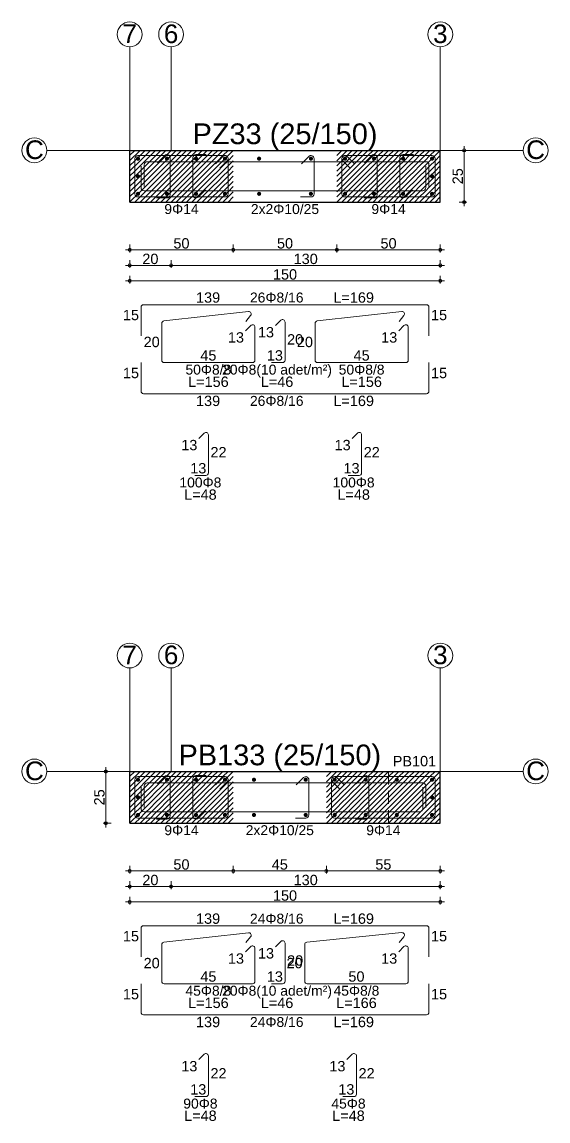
# Model space of a CAD drawing. Header units: millimetres. Extents: x 2232 to 85269, y -3593 to 5869.
# Drawn here: x 82538 to 82919, y -1149 to -353 of the extents above; entities that cross this region are included whole.
import ezdxf

# ---------------------------------------------------------------- set-up
doc = ezdxf.new("R2010")
doc.units = ezdxf.units.MM
doc.linetypes.add('CENTER2', pattern=[112.5, 75, -12.5, 12.5, -12.5])
doc.linetypes.add('HIDDEN4', pattern=[9.375, 6.25, -3.125])
for name, color, linetype in [('Donatı Topl. Uzun. Yazısı', 7, 'Continuous'), ('Donatı Uz. Yazısı', 7, 'Continuous'), ('Donatı Yazısı', 7, 'Continuous'), ('Donatı Çizgisi', 7, 'Continuous'), ('Panel', 7, 'Continuous'), ('Standart', 7, 'Continuous'), ('Ölçülendirme', 7, 'Continuous')]:
    doc.layers.add(name, color=color, linetype=linetype)
doc.styles.add('arial_1_18', font='arial.ttf', dxfattribs={"height": 0.2})

# ---------------------------------------------------------------- blocks, each defined once
blk = doc.blocks.new('IDE824Entity7264')
at = {"layer": 'Donatı Çizgisi', "linetype": 'Continuous', "lineweight": 5}
h = blk.add_hatch(color=5, dxfattribs=at)
edge = h.paths.add_edge_path(flags=0)
edge.add_arc((24724.98, 724), 1, 0, 360)
h = blk.add_hatch(color=5, dxfattribs=at)
edge = h.paths.add_edge_path(flags=0)
edge.add_arc((24738.98, 724), 1, 0, 360)
h = blk.add_hatch(color=5, dxfattribs=at)
edge = h.paths.add_edge_path(flags=0)
edge.add_arc((24752.98, 724), 1, 0, 360)
h = blk.add_hatch(color=5, dxfattribs=at)
edge = h.paths.add_edge_path(flags=0)
edge.add_arc((24766.98, 724), 1, 0, 360)
h = blk.add_hatch(color=5, dxfattribs=at)
edge = h.paths.add_edge_path(flags=0)
edge.add_arc((24783.48, 724), 1, 0, 360)
h = blk.add_hatch(color=5, dxfattribs=at)
edge = h.paths.add_edge_path(flags=0)
edge.add_arc((24808.48, 724), 1, 0, 360)
h = blk.add_hatch(color=5, dxfattribs=at)
edge = h.paths.add_edge_path(flags=0)
edge.add_arc((24824.98, 724), 1, 0, 360)
h = blk.add_hatch(color=5, dxfattribs=at)
edge = h.paths.add_edge_path(flags=0)
edge.add_arc((24838.98, 724), 1, 0, 360)
h = blk.add_hatch(color=5, dxfattribs=at)
edge = h.paths.add_edge_path(flags=0)
edge.add_arc((24852.98, 724), 1, 0, 360)
h = blk.add_hatch(color=5, dxfattribs=at)
edge = h.paths.add_edge_path(flags=0)
edge.add_arc((24866.98, 724), 1, 0, 360)
h = blk.add_hatch(color=5, dxfattribs=at)
edge = h.paths.add_edge_path(flags=0)
edge.add_arc((24724.98, 715.5), 1, 0, 360)
h = blk.add_hatch(color=5, dxfattribs=at)
edge = h.paths.add_edge_path(flags=0)
edge.add_arc((24866.98, 715.5), 1, 0, 360)
h = blk.add_hatch(color=5, dxfattribs=at)
edge = h.paths.add_edge_path(flags=0)
edge.add_arc((24724.98, 707), 1, 0, 360)
h = blk.add_hatch(color=5, dxfattribs=at)
edge = h.paths.add_edge_path(flags=0)
edge.add_arc((24738.98, 707), 1, 0, 360)
h = blk.add_hatch(color=5, dxfattribs=at)
edge = h.paths.add_edge_path(flags=0)
edge.add_arc((24752.98, 707), 1, 0, 360)
h = blk.add_hatch(color=5, dxfattribs=at)
edge = h.paths.add_edge_path(flags=0)
edge.add_arc((24766.98, 707), 1, 0, 360)
h = blk.add_hatch(color=5, dxfattribs=at)
edge = h.paths.add_edge_path(flags=0)
edge.add_arc((24783.48, 707), 1, 0, 360)
h = blk.add_hatch(color=5, dxfattribs=at)
edge = h.paths.add_edge_path(flags=0)
edge.add_arc((24808.48, 707), 1, 0, 360)
h = blk.add_hatch(color=5, dxfattribs=at)
edge = h.paths.add_edge_path(flags=0)
edge.add_arc((24824.98, 707), 1, 0, 360)
h = blk.add_hatch(color=5, dxfattribs=at)
edge = h.paths.add_edge_path(flags=0)
edge.add_arc((24838.98, 707), 1, 0, 360)
h = blk.add_hatch(color=5, dxfattribs=at)
edge = h.paths.add_edge_path(flags=0)
edge.add_arc((24852.98, 707), 1, 0, 360)
h = blk.add_hatch(color=5, dxfattribs=at)
edge = h.paths.add_edge_path(flags=0)
edge.add_arc((24866.98, 707), 1, 0, 360)
h = blk.add_hatch(color=5, dxfattribs=at)
edge = h.paths.add_edge_path(flags=0)
edge.add_arc((24724.98, 424), 1, 0, 360)
h = blk.add_hatch(color=5, dxfattribs=at)
edge = h.paths.add_edge_path(flags=0)
edge.add_arc((24738.98, 424), 1, 0, 360)
h = blk.add_hatch(color=5, dxfattribs=at)
edge = h.paths.add_edge_path(flags=0)
edge.add_arc((24752.98, 424), 1, 0, 360)
h = blk.add_hatch(color=5, dxfattribs=at)
edge = h.paths.add_edge_path(flags=0)
edge.add_arc((24766.98, 424), 1, 0, 360)
h = blk.add_hatch(color=5, dxfattribs=at)
edge = h.paths.add_edge_path(flags=0)
edge.add_arc((24780.98, 424), 1, 0, 360)
h = blk.add_hatch(color=5, dxfattribs=at)
edge = h.paths.add_edge_path(flags=0)
edge.add_arc((24805.98, 424), 1, 0, 360)
h = blk.add_hatch(color=5, dxfattribs=at)
edge = h.paths.add_edge_path(flags=0)
edge.add_arc((24819.98, 424), 1, 0, 360)
h = blk.add_hatch(color=5, dxfattribs=at)
edge = h.paths.add_edge_path(flags=0)
edge.add_arc((24834.98, 424), 1, 0, 360)
h = blk.add_hatch(color=5, dxfattribs=at)
edge = h.paths.add_edge_path(flags=0)
edge.add_arc((24849.98, 424), 1, 0, 360)
h = blk.add_hatch(color=5, dxfattribs=at)
edge = h.paths.add_edge_path(flags=0)
edge.add_arc((24866.98, 424), 1, 0, 360)
h = blk.add_hatch(color=5, dxfattribs=at)
edge = h.paths.add_edge_path(flags=0)
edge.add_arc((24724.98, 415.5), 1, 0, 360)
h = blk.add_hatch(color=5, dxfattribs=at)
edge = h.paths.add_edge_path(flags=0)
edge.add_arc((24866.98, 415.5), 1, 0, 360)
h = blk.add_hatch(color=5, dxfattribs=at)
edge = h.paths.add_edge_path(flags=0)
edge.add_arc((24724.98, 407), 1, 0, 360)
h = blk.add_hatch(color=5, dxfattribs=at)
edge = h.paths.add_edge_path(flags=0)
edge.add_arc((24738.98, 407), 1, 0, 360)
h = blk.add_hatch(color=5, dxfattribs=at)
edge = h.paths.add_edge_path(flags=0)
edge.add_arc((24752.98, 407), 1, 0, 360)
h = blk.add_hatch(color=5, dxfattribs=at)
edge = h.paths.add_edge_path(flags=0)
edge.add_arc((24766.98, 407), 1, 0, 360)
h = blk.add_hatch(color=5, dxfattribs=at)
edge = h.paths.add_edge_path(flags=0)
edge.add_arc((24780.98, 407), 1, 0, 360)
h = blk.add_hatch(color=5, dxfattribs=at)
edge = h.paths.add_edge_path(flags=0)
edge.add_arc((24805.98, 407), 1, 0, 360)
h = blk.add_hatch(color=5, dxfattribs=at)
edge = h.paths.add_edge_path(flags=0)
edge.add_arc((24819.98, 407), 1, 0, 360)
h = blk.add_hatch(color=5, dxfattribs=at)
edge = h.paths.add_edge_path(flags=0)
edge.add_arc((24834.98, 407), 1, 0, 360)
h = blk.add_hatch(color=5, dxfattribs=at)
edge = h.paths.add_edge_path(flags=0)
edge.add_arc((24849.98, 407), 1, 0, 360)
h = blk.add_hatch(color=5, dxfattribs=at)
edge = h.paths.add_edge_path(flags=0)
edge.add_arc((24866.98, 407), 1, 0, 360)
at = {"layer": 'Donatı Çizgisi', "color": 1, "linetype": 'Continuous', "lineweight": 5}
for points in [[(24723.48, 707), (24723.48, 724)], [(24724.98, 725.5), (24766.98, 725.5)], [(24729.48, 722.5), (24863.98, 722.5)], [(24734.38, 722.03), (24737.91, 725.56)], [(24740.48, 706.5), (24740.48, 724.5)], [(24751.48, 706.5), (24751.48, 724.5)], [(24752.98, 726), (24757.98, 726)], [(24762.38, 721.53), (24765.91, 725.06)], [(24764.5, 719.4), (24768.04, 722.94)], [(24768.48, 707), (24768.48, 724)], [(24803.88, 721.53), (24807.41, 725.06)], [(24809.98, 707), (24809.98, 724)], [(24823.48, 707), (24823.48, 724)], [(24823.91, 722.94), (24827.45, 719.4)], [(24824.98, 725.5), (24866.98, 725.5)], [(24829.57, 721.53), (24826.04, 725.06)], [(24834.38, 722.03), (24837.91, 725.56)], [(24840.48, 706.5), (24840.48, 724.5)], [(24851.48, 706.5), (24851.48, 724.5)], [(24852.98, 726), (24857.98, 726)], [(24868.48, 707), (24868.48, 724)], [(24726.48, 710), (24726.48, 720.4)], [(24727.98, 710.6), (24727.98, 721)], [(24863.98, 710), (24863.98, 720.4)], [(24865.48, 710.6), (24865.48, 721)], [(24727.98, 708.5), (24862.48, 708.5)], [(24754.04, 705.44), (24757.57, 708.97)], [(24854.04, 705.44), (24857.57, 708.97)], [(24724.98, 705.5), (24766.98, 705.5)], [(24733.98, 705), (24738.98, 705)], [(24803.48, 705.5), (24808.48, 705.5)], [(24824.98, 705.5), (24866.98, 705.5)], [(24833.98, 705), (24838.98, 705)], [(24727.68, 653.46), (24864.28, 653.46)], [(24726.48, 638.46), (24726.48, 652.26)], [(24737.54, 645.58), (24778.32, 650.11)], [(24777.14, 645.35), (24779.39, 648.17)], [(24811.54, 645.58), (24852.32, 650.11)], [(24851.14, 645.35), (24853.39, 648.17)], [(24865.48, 638.46), (24865.48, 652.26)], [(24736.48, 626.66), (24736.48, 644.39)], [(24776.88, 640.86), (24779.43, 643.41)], [(24781.48, 626.66), (24781.48, 642.56)], [(24791.38, 643.36), (24793.93, 645.91)], [(24795.98, 626.66), (24795.98, 645.06)], [(24810.48, 626.66), (24810.48, 644.39)], [(24850.88, 640.86), (24853.43, 643.41)], [(24855.48, 626.66), (24855.48, 642.56)], [(24726.48, 611.66), (24726.48, 625.46)], [(24737.68, 625.46), (24780.28, 625.46)], [(24789.48, 625.46), (24794.78, 625.46)], [(24811.68, 625.46), (24854.28, 625.46)], [(24865.48, 611.66), (24865.48, 625.46)], [(24727.68, 610.46), (24864.28, 610.46)], [(24754.38, 588.86), (24756.93, 591.41)], [(24758.98, 572.16), (24758.98, 590.56)], [(24828.38, 588.86), (24830.93, 591.41)], [(24832.98, 572.16), (24832.98, 590.56)], [(24752.48, 570.96), (24757.78, 570.96)], [(24826.48, 570.96), (24831.78, 570.96)], [(24724.98, 425.5), (24766.98, 425.5)], [(24734.38, 422.03), (24737.91, 425.56)], [(24752.98, 426), (24757.98, 426)], [(24762.38, 421.53), (24765.91, 425.06)], [(24801.38, 421.53), (24804.91, 425.06)], [(24819.98, 425.5), (24866.98, 425.5)], [(24824.57, 421.53), (24821.04, 425.06)], [(24830.38, 422.03), (24833.91, 425.56)], [(24723.48, 407), (24723.48, 424)], [(24726.48, 410), (24726.48, 420.4)], [(24727.98, 410.6), (24727.98, 421)], [(24729.48, 422.5), (24862.48, 422.5)], [(24740.48, 406.5), (24740.48, 424.5)], [(24751.48, 406.5), (24751.48, 424.5)], [(24764.5, 419.4), (24768.04, 422.94)], [(24768.48, 407), (24768.48, 424)], [(24807.48, 407), (24807.48, 424)], [(24818.48, 407), (24818.48, 424)], [(24822.45, 419.4), (24818.91, 422.94)], [(24836.48, 406.5), (24836.48, 424.5)], [(24862.48, 410), (24862.48, 420.4)], [(24863.98, 410.6), (24863.98, 421)], [(24868.48, 407), (24868.48, 424)], [(24754.04, 405.44), (24757.57, 408.97)], [(24724.98, 405.5), (24766.98, 405.5)], [(24727.98, 408.5), (24860.98, 408.5)], [(24733.98, 405), (24738.98, 405)], [(24800.98, 405.5), (24805.98, 405.5)], [(24819.98, 405.5), (24866.98, 405.5)], [(24829.98, 405), (24834.98, 405)], [(24726.48, 338.46), (24726.48, 352.26)], [(24727.68, 353.46), (24864.28, 353.46)], [(24865.48, 338.46), (24865.48, 352.26)], [(24737.54, 345.58), (24778.32, 350.11)], [(24777.14, 345.35), (24779.39, 348.17)], [(24791.38, 343.36), (24793.93, 345.91)], [(24795.98, 326.66), (24795.98, 345.06)], [(24806.56, 345.57), (24852.34, 350.15)], [(24851.11, 345.4), (24853.39, 348.19)], [(24736.48, 326.66), (24736.48, 344.39)], [(24776.88, 340.86), (24779.43, 343.41)], [(24781.48, 326.66), (24781.48, 342.56)], [(24805.48, 326.66), (24805.48, 344.37)], [(24850.88, 340.86), (24853.43, 343.41)], [(24855.48, 326.66), (24855.48, 342.56)], [(24726.48, 311.66), (24726.48, 325.46)], [(24737.68, 325.46), (24780.28, 325.46)], [(24789.48, 325.46), (24794.78, 325.46)], [(24806.68, 325.46), (24854.28, 325.46)], [(24865.48, 311.66), (24865.48, 325.46)], [(24727.68, 310.46), (24864.28, 310.46)], [(24754.38, 288.86), (24756.93, 291.41)], [(24758.98, 272.16), (24758.98, 290.56)], [(24825.88, 288.86), (24828.43, 291.41)], [(24830.48, 272.16), (24830.48, 290.56)], [(24752.48, 270.96), (24757.78, 270.96)], [(24823.98, 270.96), (24829.28, 270.96)]]:
    blk.add_lwpolyline(points, dxfattribs=at)
for centre, radius, start, end in [((24724.98, 724), 1.5, 90, 180), ((24729.48, 721), 1.5, 90, 180), ((24738.98, 724.5), 1.5, 0, 135), ((24752.98, 724.5), 1.5, 90, 180), ((24766.98, 724), 1.5, 0, 135), ((24766.98, 724), 1.5, 315, 90), ((24808.48, 724), 1.5, 0, 135), ((24824.98, 724), 1.5, 90, 225), ((24824.98, 724), 1.5, 45, 180), ((24838.98, 724.5), 1.5, 0, 135), ((24852.98, 724.5), 1.5, 90, 180), ((24863.98, 721), 1.5, 0, 90), ((24866.98, 724), 1.5, 0, 90), ((24724.98, 707), 1.5, 180, 270), ((24727.98, 710), 1.5, 180, 270), ((24738.98, 706.5), 1.5, 270, 0), ((24752.98, 706.5), 1.5, 180, 315), ((24766.98, 707), 1.5, 270, 0), ((24808.48, 707), 1.5, 270, 0), ((24824.98, 707), 1.5, 180, 270), ((24838.98, 706.5), 1.5, 270, 0), ((24852.98, 706.5), 1.5, 180, 315), ((24862.48, 710), 1.5, 270, 0), ((24866.98, 707), 1.5, 270, 0), ((24727.68, 652.26), 1.2, 90, 180), ((24864.28, 652.26), 1.2, 0, 90), ((24778.45, 648.92), 1.2, 321.3402, 96.3402), ((24852.45, 648.92), 1.2, 321.3402, 96.3402), ((24737.68, 644.39), 1.2, 96.3402, 180), ((24780.28, 642.56), 1.2, 0, 135), ((24794.78, 645.06), 1.2, 0, 135), ((24811.68, 644.39), 1.2, 96.3402, 180), ((24854.28, 642.56), 1.2, 0, 135), ((24737.68, 626.66), 1.2, 180, 270), ((24780.28, 626.66), 1.2, 270, 0), ((24794.78, 626.66), 1.2, 270, 0), ((24811.68, 626.66), 1.2, 180, 270), ((24854.28, 626.66), 1.2, 270, 0), ((24727.68, 611.66), 1.2, 180, 270), ((24864.28, 611.66), 1.2, 270, 0), ((24757.78, 590.56), 1.2, 0, 135), ((24831.78, 590.56), 1.2, 0, 135), ((24757.78, 572.16), 1.2, 270, 0), ((24831.78, 572.16), 1.2, 270, 0), ((24724.98, 424), 1.5, 90, 180), ((24738.98, 424.5), 1.5, 0, 135), ((24752.98, 424.5), 1.5, 90, 180), ((24766.98, 424), 1.5, 0, 135), ((24766.98, 424), 1.5, 315, 90), ((24805.98, 424), 1.5, 0, 135), ((24819.98, 424), 1.5, 90, 225), ((24819.98, 424), 1.5, 45, 180), ((24834.98, 424.5), 1.5, 0, 135), ((24866.98, 424), 1.5, 0, 90), ((24729.48, 421), 1.5, 90, 180), ((24862.48, 421), 1.5, 0, 90), ((24727.98, 410), 1.5, 180, 270), ((24860.98, 410), 1.5, 270, 0), ((24724.98, 407), 1.5, 180, 270), ((24738.98, 406.5), 1.5, 270, 0), ((24752.98, 406.5), 1.5, 180, 315), ((24766.98, 407), 1.5, 270, 0), ((24805.98, 407), 1.5, 270, 0), ((24819.98, 407), 1.5, 180, 270), ((24834.98, 406.5), 1.5, 270, 0), ((24866.98, 407), 1.5, 270, 0), ((24727.68, 352.26), 1.2, 90, 180), ((24864.28, 352.26), 1.2, 0, 90), ((24737.68, 344.39), 1.2, 96.3402, 180), ((24778.45, 348.92), 1.2, 321.3402, 96.3402), ((24794.78, 345.06), 1.2, 0, 135), ((24806.68, 344.37), 1.2, 95.7106, 180), ((24852.46, 348.95), 1.2, 320.7106, 95.7106), ((24780.28, 342.56), 1.2, 0, 135), ((24854.28, 342.56), 1.2, 0, 135), ((24737.68, 326.66), 1.2, 180, 270), ((24780.28, 326.66), 1.2, 270, 0), ((24794.78, 326.66), 1.2, 270, 0), ((24806.68, 326.66), 1.2, 180, 270), ((24854.28, 326.66), 1.2, 270, 0), ((24727.68, 311.66), 1.2, 180, 270), ((24864.28, 311.66), 1.2, 270, 0), ((24757.78, 290.56), 1.2, 0, 135), ((24829.28, 290.56), 1.2, 0, 135), ((24757.78, 272.16), 1.2, 270, 0), ((24829.28, 272.16), 1.2, 270, 0)]:
    blk.add_arc(centre, radius, start, end, dxfattribs=at)
at = {"layer": 'Panel', "color": 250, "linetype": 'CENTER2', "lineweight": 5}
for points in [[(24720.98, 728), (24720.98, 778)], [(24740.98, 728), (24740.98, 778)], [(24870.98, 728), (24870.98, 778)], [(24680.98, 728), (24720.98, 728)], [(24870.98, 728), (24910.98, 728)], [(24720.98, 428), (24720.98, 478)], [(24740.98, 428), (24740.98, 478)], [(24870.98, 428), (24870.98, 478)], [(24680.98, 428), (24720.98, 428)], [(24870.98, 428), (24910.98, 428)]]:
    blk.add_lwpolyline(points, dxfattribs=at)
at = {"layer": 'Panel', "color": 251, "linetype": 'Continuous', "lineweight": -3}
for points in [[(24720.97, 723), (24725.98, 728)], [(24720.97, 725.5), (24723.48, 728)], [(24725.98, 723), (24730.98, 728)], [(24725.98, 725.5), (24728.48, 728)], [(24730.98, 723), (24735.98, 728)], [(24730.98, 725.5), (24733.47, 728)], [(24735.98, 723), (24740.98, 728)], [(24735.98, 725.5), (24738.48, 728)], [(24740.98, 723), (24745.97, 728)], [(24740.98, 725.5), (24743.48, 728)], [(24745.97, 723), (24750.98, 728)], [(24745.97, 725.5), (24748.48, 728)], [(24750.98, 723), (24755.98, 728)], [(24750.98, 725.5), (24753.48, 728)], [(24755.98, 723), (24760.98, 728)], [(24755.98, 725.5), (24758.47, 728)], [(24760.98, 723), (24765.98, 728)], [(24760.98, 725.5), (24763.48, 728)], [(24765.98, 723), (24770.97, 728)], [(24765.98, 725.5), (24768.48, 728)], [(24820.97, 723), (24825.98, 728)], [(24820.97, 725.5), (24823.48, 728)], [(24825.98, 723), (24830.98, 728)], [(24825.98, 725.5), (24828.48, 728)], [(24830.98, 723), (24835.98, 728)], [(24830.98, 725.5), (24833.47, 728)], [(24835.98, 723), (24840.98, 728)], [(24835.98, 725.5), (24838.48, 728)], [(24840.98, 723), (24845.97, 728)], [(24840.98, 725.5), (24843.48, 728)], [(24845.97, 723), (24850.98, 728)], [(24845.97, 725.5), (24848.48, 728)], [(24850.98, 723), (24855.98, 728)], [(24850.98, 725.5), (24853.48, 728)], [(24855.98, 723), (24860.98, 728)], [(24855.98, 725.5), (24858.47, 728)], [(24860.98, 723), (24865.98, 728)], [(24860.98, 725.5), (24863.48, 728)], [(24865.98, 723), (24870.97, 728)], [(24865.98, 725.5), (24868.48, 728)], [(24720.97, 718), (24725.98, 723)], [(24720.97, 720.5), (24723.48, 723)], [(24723.48, 723), (24725.98, 725.5)], [(24725.98, 718), (24730.98, 723)], [(24725.98, 720.5), (24728.48, 723)], [(24728.48, 723), (24730.98, 725.5)], [(24730.98, 718), (24735.98, 723)], [(24730.98, 720.5), (24733.47, 723)], [(24733.47, 723), (24735.98, 725.5)], [(24735.98, 718), (24740.98, 723)], [(24735.98, 720.5), (24738.48, 723)], [(24738.48, 723), (24740.98, 725.5)], [(24740.98, 718), (24745.97, 723)], [(24740.98, 720.5), (24743.48, 723)], [(24743.48, 723), (24745.97, 725.5)], [(24745.97, 718), (24750.98, 723)], [(24745.97, 720.5), (24748.48, 723)], [(24748.48, 723), (24750.98, 725.5)], [(24750.98, 718), (24755.98, 723)], [(24750.98, 720.5), (24753.48, 723)], [(24753.48, 723), (24755.98, 725.5)], [(24755.98, 718), (24760.98, 723)], [(24755.98, 720.5), (24758.47, 723)], [(24758.47, 723), (24760.98, 725.5)], [(24760.98, 718), (24765.98, 723)], [(24760.98, 720.5), (24763.48, 723)], [(24763.48, 723), (24765.98, 725.5)], [(24765.98, 718), (24770.97, 723)], [(24765.98, 720.5), (24768.48, 723)], [(24768.48, 723), (24770.97, 725.5)], [(24820.97, 718), (24825.98, 723)], [(24820.97, 720.5), (24823.48, 723)], [(24823.48, 723), (24825.98, 725.5)], [(24825.98, 718), (24830.98, 723)], [(24825.98, 720.5), (24828.48, 723)], [(24828.48, 723), (24830.98, 725.5)], [(24830.98, 718), (24835.98, 723)], [(24830.98, 720.5), (24833.47, 723)], [(24833.47, 723), (24835.98, 725.5)], [(24835.98, 718), (24840.98, 723)], [(24835.98, 720.5), (24838.48, 723)], [(24838.48, 723), (24840.98, 725.5)], [(24840.98, 718), (24845.97, 723)], [(24840.98, 720.5), (24843.48, 723)], [(24843.48, 723), (24845.97, 725.5)], [(24845.97, 718), (24850.98, 723)], [(24845.97, 720.5), (24848.48, 723)], [(24848.48, 723), (24850.98, 725.5)], [(24850.98, 718), (24855.98, 723)], [(24850.98, 720.5), (24853.48, 723)], [(24853.48, 723), (24855.98, 725.5)], [(24855.98, 718), (24860.98, 723)], [(24855.98, 720.5), (24858.47, 723)], [(24858.47, 723), (24860.98, 725.5)], [(24860.98, 718), (24865.98, 723)], [(24860.98, 720.5), (24863.48, 723)], [(24863.48, 723), (24865.98, 725.5)], [(24865.98, 718), (24870.97, 723)], [(24865.98, 720.5), (24868.48, 723)], [(24868.48, 723), (24870.97, 725.5)], [(24720.97, 713), (24725.98, 718)], [(24720.97, 715.5), (24723.48, 718)], [(24723.48, 718), (24725.98, 720.5)], [(24725.98, 713), (24730.98, 718)], [(24725.98, 715.5), (24728.48, 718)], [(24728.48, 718), (24730.98, 720.5)], [(24730.98, 713), (24735.98, 718)], [(24730.98, 715.5), (24733.47, 718)], [(24733.47, 718), (24735.98, 720.5)], [(24735.98, 713), (24740.98, 718)], [(24735.98, 715.5), (24738.48, 718)], [(24738.48, 718), (24740.98, 720.5)], [(24740.98, 713), (24745.97, 718)], [(24740.98, 715.5), (24743.48, 718)], [(24743.48, 718), (24745.97, 720.5)], [(24745.97, 713), (24750.98, 718)], [(24745.97, 715.5), (24748.48, 718)], [(24748.48, 718), (24750.98, 720.5)], [(24750.98, 713), (24755.98, 718)], [(24750.98, 715.5), (24753.48, 718)], [(24753.48, 718), (24755.98, 720.5)], [(24755.98, 713), (24760.98, 718)], [(24755.98, 715.5), (24758.47, 718)], [(24758.47, 718), (24760.98, 720.5)], [(24760.98, 713), (24765.98, 718)], [(24760.98, 715.5), (24763.48, 718)], [(24763.48, 718), (24765.98, 720.5)], [(24765.98, 713), (24770.97, 718)], [(24765.98, 715.5), (24768.48, 718)], [(24768.48, 718), (24770.97, 720.5)], [(24820.97, 713), (24825.98, 718)], [(24820.97, 715.5), (24823.48, 718)], [(24823.48, 718), (24825.98, 720.5)], [(24825.98, 713), (24830.98, 718)], [(24825.98, 715.5), (24828.48, 718)], [(24828.48, 718), (24830.98, 720.5)], [(24830.98, 713), (24835.98, 718)], [(24830.98, 715.5), (24833.47, 718)], [(24833.47, 718), (24835.98, 720.5)], [(24835.98, 713), (24840.98, 718)], [(24835.98, 715.5), (24838.48, 718)], [(24838.48, 718), (24840.98, 720.5)], [(24840.98, 713), (24845.97, 718)], [(24840.98, 715.5), (24843.48, 718)], [(24843.48, 718), (24845.97, 720.5)], [(24845.97, 713), (24850.98, 718)], [(24845.97, 715.5), (24848.48, 718)], [(24848.48, 718), (24850.98, 720.5)], [(24850.98, 713), (24855.98, 718)], [(24850.98, 715.5), (24853.48, 718)], [(24853.48, 718), (24855.98, 720.5)], [(24855.98, 713), (24860.98, 718)], [(24855.98, 715.5), (24858.47, 718)], [(24858.47, 718), (24860.98, 720.5)], [(24860.98, 713), (24865.98, 718)], [(24860.98, 715.5), (24863.48, 718)], [(24863.48, 718), (24865.98, 720.5)], [(24865.98, 713), (24870.97, 718)], [(24865.98, 715.5), (24868.48, 718)], [(24868.48, 718), (24870.97, 720.5)], [(24720.97, 708), (24725.98, 713)], [(24720.97, 710.5), (24723.48, 713)], [(24723.48, 713), (24725.98, 715.5)], [(24725.98, 708), (24730.98, 713)], [(24725.98, 710.5), (24728.48, 713)], [(24728.48, 713), (24730.98, 715.5)], [(24730.98, 708), (24735.98, 713)], [(24730.98, 710.5), (24733.47, 713)], [(24733.47, 713), (24735.98, 715.5)], [(24735.98, 708), (24740.98, 713)], [(24735.98, 710.5), (24738.48, 713)], [(24738.48, 713), (24740.98, 715.5)], [(24740.98, 708), (24745.97, 713)], [(24740.98, 710.5), (24743.48, 713)], [(24743.48, 713), (24745.97, 715.5)], [(24745.97, 708), (24750.98, 713)], [(24745.97, 710.5), (24748.48, 713)], [(24748.48, 713), (24750.98, 715.5)], [(24750.98, 708), (24755.98, 713)], [(24750.98, 710.5), (24753.48, 713)], [(24753.48, 713), (24755.98, 715.5)], [(24755.98, 708), (24760.98, 713)], [(24755.98, 710.5), (24758.47, 713)], [(24758.47, 713), (24760.98, 715.5)], [(24760.98, 708), (24765.98, 713)], [(24760.98, 710.5), (24763.48, 713)], [(24763.48, 713), (24765.98, 715.5)], [(24765.98, 708), (24770.97, 713)], [(24765.98, 710.5), (24768.48, 713)], [(24768.48, 713), (24770.97, 715.5)], [(24820.97, 708), (24825.98, 713)], [(24820.97, 710.5), (24823.48, 713)], [(24823.48, 713), (24825.98, 715.5)], [(24825.98, 708), (24830.98, 713)], [(24825.98, 710.5), (24828.48, 713)], [(24828.48, 713), (24830.98, 715.5)], [(24830.98, 708), (24835.98, 713)], [(24830.98, 710.5), (24833.47, 713)], [(24833.47, 713), (24835.98, 715.5)], [(24835.98, 708), (24840.98, 713)], [(24835.98, 710.5), (24838.48, 713)], [(24838.48, 713), (24840.98, 715.5)], [(24840.98, 708), (24845.97, 713)], [(24840.98, 710.5), (24843.48, 713)], [(24843.48, 713), (24845.97, 715.5)], [(24845.97, 708), (24850.98, 713)], [(24845.97, 710.5), (24848.48, 713)], [(24848.48, 713), (24850.98, 715.5)], [(24850.98, 708), (24855.98, 713)], [(24850.98, 710.5), (24853.48, 713)], [(24853.48, 713), (24855.98, 715.5)], [(24855.98, 708), (24860.98, 713)], [(24855.98, 710.5), (24858.47, 713)], [(24858.47, 713), (24860.98, 715.5)], [(24860.98, 708), (24865.98, 713)], [(24860.98, 710.5), (24863.48, 713)], [(24863.48, 713), (24865.98, 715.5)], [(24865.98, 708), (24870.97, 713)], [(24865.98, 710.5), (24868.48, 713)], [(24868.48, 713), (24870.97, 715.5)], [(24720.97, 703), (24725.98, 708)], [(24720.97, 705.5), (24723.48, 708)], [(24723.48, 708), (24725.98, 710.5)], [(24725.98, 703), (24730.98, 708)], [(24725.98, 705.5), (24728.48, 708)], [(24728.48, 708), (24730.98, 710.5)], [(24730.98, 703), (24735.98, 708)], [(24730.98, 705.5), (24733.47, 708)], [(24733.47, 708), (24735.98, 710.5)], [(24735.98, 703), (24740.98, 708)], [(24735.98, 705.5), (24738.48, 708)], [(24738.48, 708), (24740.98, 710.5)], [(24740.98, 703), (24745.97, 708)], [(24740.98, 705.5), (24743.48, 708)], [(24743.48, 708), (24745.97, 710.5)], [(24745.97, 703), (24750.98, 708)], [(24745.97, 705.5), (24748.48, 708)], [(24748.48, 708), (24750.98, 710.5)], [(24750.98, 703), (24755.98, 708)], [(24750.98, 705.5), (24753.48, 708)], [(24753.48, 708), (24755.98, 710.5)], [(24755.98, 703), (24760.98, 708)], [(24755.98, 705.5), (24758.47, 708)], [(24758.47, 708), (24760.98, 710.5)], [(24760.98, 703), (24765.98, 708)], [(24760.98, 705.5), (24763.48, 708)], [(24763.48, 708), (24765.98, 710.5)], [(24765.98, 703), (24770.97, 708)], [(24765.98, 705.5), (24768.48, 708)], [(24768.48, 708), (24770.97, 710.5)], [(24820.97, 703), (24825.98, 708)], [(24820.97, 705.5), (24823.48, 708)], [(24823.48, 708), (24825.98, 710.5)], [(24825.98, 703), (24830.98, 708)], [(24825.98, 705.5), (24828.48, 708)], [(24828.48, 708), (24830.98, 710.5)], [(24830.98, 703), (24835.98, 708)], [(24830.98, 705.5), (24833.47, 708)], [(24833.47, 708), (24835.98, 710.5)], [(24835.98, 703), (24840.98, 708)], [(24835.98, 705.5), (24838.48, 708)], [(24838.48, 708), (24840.98, 710.5)], [(24840.98, 703), (24845.97, 708)], [(24840.98, 705.5), (24843.48, 708)], [(24843.48, 708), (24845.97, 710.5)], [(24845.97, 703), (24850.98, 708)], [(24845.97, 705.5), (24848.48, 708)], [(24848.48, 708), (24850.98, 710.5)], [(24850.98, 703), (24855.98, 708)], [(24850.98, 705.5), (24853.48, 708)], [(24853.48, 708), (24855.98, 710.5)], [(24855.98, 703), (24860.98, 708)], [(24855.98, 705.5), (24858.47, 708)], [(24858.47, 708), (24860.98, 710.5)], [(24860.98, 703), (24865.98, 708)], [(24860.98, 705.5), (24863.48, 708)], [(24863.48, 708), (24865.98, 710.5)], [(24865.98, 703), (24870.97, 708)], [(24865.98, 705.5), (24868.48, 708)], [(24868.48, 708), (24870.97, 710.5)], [(24723.48, 703), (24725.98, 705.5)], [(24728.48, 703), (24730.98, 705.5)], [(24733.47, 703), (24735.98, 705.5)], [(24738.48, 703), (24740.98, 705.5)], [(24743.48, 703), (24745.97, 705.5)], [(24748.48, 703), (24750.98, 705.5)], [(24753.48, 703), (24755.98, 705.5)], [(24758.47, 703), (24760.98, 705.5)], [(24763.48, 703), (24765.98, 705.5)], [(24768.48, 703), (24770.97, 705.5)], [(24823.48, 703), (24825.98, 705.5)], [(24828.48, 703), (24830.98, 705.5)], [(24833.47, 703), (24835.98, 705.5)], [(24838.48, 703), (24840.98, 705.5)], [(24843.48, 703), (24845.97, 705.5)], [(24848.48, 703), (24850.98, 705.5)], [(24853.48, 703), (24855.98, 705.5)], [(24858.47, 703), (24860.98, 705.5)], [(24863.48, 703), (24865.98, 705.5)], [(24868.48, 703), (24870.97, 705.5)], [(24720.97, 423), (24725.98, 428)], [(24720.97, 425.5), (24723.48, 428)], [(24723.48, 423), (24725.98, 425.5)], [(24725.98, 423), (24730.98, 428)], [(24725.98, 425.5), (24728.48, 428)], [(24728.48, 423), (24730.98, 425.5)], [(24730.98, 423), (24735.98, 428)], [(24730.98, 425.5), (24733.47, 428)], [(24733.47, 423), (24735.98, 425.5)], [(24735.98, 423), (24740.98, 428)], [(24735.98, 425.5), (24738.48, 428)], [(24738.48, 423), (24740.98, 425.5)], [(24740.98, 423), (24745.97, 428)], [(24740.98, 425.5), (24743.48, 428)], [(24743.48, 423), (24745.97, 425.5)], [(24745.97, 423), (24750.98, 428)], [(24745.97, 425.5), (24748.48, 428)], [(24748.48, 423), (24750.98, 425.5)], [(24750.98, 423), (24755.98, 428)], [(24750.98, 425.5), (24753.48, 428)], [(24753.48, 423), (24755.98, 425.5)], [(24755.98, 423), (24760.98, 428)], [(24755.98, 425.5), (24758.47, 428)], [(24758.47, 423), (24760.98, 425.5)], [(24760.98, 423), (24765.98, 428)], [(24760.98, 425.5), (24763.48, 428)], [(24763.48, 423), (24765.98, 425.5)], [(24765.98, 423), (24770.97, 428)], [(24765.98, 425.5), (24768.48, 428)], [(24768.48, 423), (24770.97, 425.5)], [(24815.98, 423), (24820.97, 428)], [(24815.98, 425.5), (24818.48, 428)], [(24818.48, 423), (24820.97, 425.5)], [(24820.97, 423), (24825.98, 428)], [(24820.97, 425.5), (24823.48, 428)], [(24823.48, 423), (24825.98, 425.5)], [(24825.98, 423), (24830.98, 428)], [(24825.98, 425.5), (24828.48, 428)], [(24828.48, 423), (24830.98, 425.5)], [(24830.98, 423), (24835.98, 428)], [(24830.98, 425.5), (24833.47, 428)], [(24833.47, 423), (24835.98, 425.5)], [(24835.98, 423), (24840.98, 428)], [(24835.98, 425.5), (24838.48, 428)], [(24838.48, 423), (24840.98, 425.5)], [(24840.98, 423), (24845.97, 428)], [(24840.98, 425.5), (24843.48, 428)], [(24843.48, 423), (24845.97, 425.5)], [(24845.97, 423), (24850.98, 428)], [(24845.97, 425.5), (24848.48, 428)], [(24848.48, 423), (24850.98, 425.5)], [(24850.98, 423), (24855.98, 428)], [(24850.98, 425.5), (24853.48, 428)], [(24853.48, 423), (24855.98, 425.5)], [(24855.98, 423), (24860.98, 428)], [(24855.98, 425.5), (24858.47, 428)], [(24858.47, 423), (24860.98, 425.5)], [(24860.98, 423), (24865.98, 428)], [(24860.98, 425.5), (24863.48, 428)], [(24863.48, 423), (24865.98, 425.5)], [(24865.98, 423), (24870.97, 428)], [(24865.98, 425.5), (24868.48, 428)], [(24868.48, 423), (24870.97, 425.5)], [(24720.97, 418), (24725.98, 423)], [(24720.97, 420.5), (24723.48, 423)], [(24723.48, 418), (24725.98, 420.5)], [(24725.98, 418), (24730.98, 423)], [(24725.98, 420.5), (24728.48, 423)], [(24728.48, 418), (24730.98, 420.5)], [(24730.98, 418), (24735.98, 423)], [(24730.98, 420.5), (24733.47, 423)], [(24733.47, 418), (24735.98, 420.5)], [(24735.98, 418), (24740.98, 423)], [(24735.98, 420.5), (24738.48, 423)], [(24738.48, 418), (24740.98, 420.5)], [(24740.98, 418), (24745.97, 423)], [(24740.98, 420.5), (24743.48, 423)], [(24743.48, 418), (24745.97, 420.5)], [(24745.97, 418), (24750.98, 423)], [(24745.97, 420.5), (24748.48, 423)], [(24748.48, 418), (24750.98, 420.5)], [(24750.98, 418), (24755.98, 423)], [(24750.98, 420.5), (24753.48, 423)], [(24753.48, 418), (24755.98, 420.5)], [(24755.98, 418), (24760.98, 423)], [(24755.98, 420.5), (24758.47, 423)], [(24758.47, 418), (24760.98, 420.5)], [(24760.98, 418), (24765.98, 423)], [(24760.98, 420.5), (24763.48, 423)], [(24763.48, 418), (24765.98, 420.5)], [(24765.98, 418), (24770.97, 423)], [(24765.98, 420.5), (24768.48, 423)], [(24768.48, 418), (24770.97, 420.5)], [(24815.98, 418), (24820.97, 423)], [(24815.98, 420.5), (24818.48, 423)], [(24818.48, 418), (24820.97, 420.5)], [(24820.97, 418), (24825.98, 423)], [(24820.97, 420.5), (24823.48, 423)], [(24823.48, 418), (24825.98, 420.5)], [(24825.98, 418), (24830.98, 423)], [(24825.98, 420.5), (24828.48, 423)], [(24828.48, 418), (24830.98, 420.5)], [(24830.98, 418), (24835.98, 423)], [(24830.98, 420.5), (24833.47, 423)], [(24833.47, 418), (24835.98, 420.5)], [(24835.98, 418), (24840.98, 423)], [(24835.98, 420.5), (24838.48, 423)], [(24838.48, 418), (24840.98, 420.5)], [(24840.98, 418), (24845.97, 423)], [(24840.98, 420.5), (24843.48, 423)], [(24843.48, 418), (24845.97, 420.5)], [(24845.97, 418), (24850.98, 423)], [(24845.97, 420.5), (24848.48, 423)], [(24848.48, 418), (24850.98, 420.5)], [(24850.98, 418), (24855.98, 423)], [(24850.98, 420.5), (24853.48, 423)], [(24853.48, 418), (24855.98, 420.5)], [(24855.98, 418), (24860.98, 423)], [(24855.98, 420.5), (24858.47, 423)], [(24858.47, 418), (24860.98, 420.5)], [(24860.98, 418), (24865.98, 423)], [(24860.98, 420.5), (24863.48, 423)], [(24863.48, 418), (24865.98, 420.5)], [(24865.98, 418), (24870.97, 423)], [(24865.98, 420.5), (24868.48, 423)], [(24868.48, 418), (24870.97, 420.5)], [(24720.97, 413), (24725.98, 418)], [(24720.97, 415.5), (24723.48, 418)], [(24723.48, 413), (24725.98, 415.5)], [(24725.98, 413), (24730.98, 418)], [(24725.98, 415.5), (24728.48, 418)], [(24728.48, 413), (24730.98, 415.5)], [(24730.98, 413), (24735.98, 418)], [(24730.98, 415.5), (24733.47, 418)], [(24733.47, 413), (24735.98, 415.5)], [(24735.98, 413), (24740.98, 418)], [(24735.98, 415.5), (24738.48, 418)], [(24738.48, 413), (24740.98, 415.5)], [(24740.98, 413), (24745.97, 418)], [(24740.98, 415.5), (24743.48, 418)], [(24743.48, 413), (24745.97, 415.5)], [(24745.97, 413), (24750.98, 418)], [(24745.97, 415.5), (24748.48, 418)], [(24748.48, 413), (24750.98, 415.5)], [(24750.98, 413), (24755.98, 418)], [(24750.98, 415.5), (24753.48, 418)], [(24753.48, 413), (24755.98, 415.5)], [(24755.98, 413), (24760.98, 418)], [(24755.98, 415.5), (24758.47, 418)], [(24758.47, 413), (24760.98, 415.5)], [(24760.98, 413), (24765.98, 418)], [(24760.98, 415.5), (24763.48, 418)], [(24763.48, 413), (24765.98, 415.5)], [(24765.98, 413), (24770.97, 418)], [(24765.98, 415.5), (24768.48, 418)], [(24768.48, 413), (24770.97, 415.5)], [(24815.98, 413), (24820.97, 418)], [(24815.98, 415.5), (24818.48, 418)], [(24818.48, 413), (24820.97, 415.5)], [(24820.97, 413), (24825.98, 418)], [(24820.97, 415.5), (24823.48, 418)], [(24823.48, 413), (24825.98, 415.5)], [(24825.98, 413), (24830.98, 418)], [(24825.98, 415.5), (24828.48, 418)], [(24828.48, 413), (24830.98, 415.5)], [(24830.98, 413), (24835.98, 418)], [(24830.98, 415.5), (24833.47, 418)], [(24833.47, 413), (24835.98, 415.5)], [(24835.98, 413), (24840.98, 418)], [(24835.98, 415.5), (24838.48, 418)], [(24838.48, 413), (24840.98, 415.5)], [(24840.98, 413), (24845.97, 418)], [(24840.98, 415.5), (24843.48, 418)], [(24843.48, 413), (24845.97, 415.5)], [(24845.97, 413), (24850.98, 418)], [(24845.97, 415.5), (24848.48, 418)], [(24848.48, 413), (24850.98, 415.5)], [(24850.98, 413), (24855.98, 418)], [(24850.98, 415.5), (24853.48, 418)], [(24853.48, 413), (24855.98, 415.5)], [(24855.98, 413), (24860.98, 418)], [(24855.98, 415.5), (24858.47, 418)], [(24858.47, 413), (24860.98, 415.5)], [(24860.98, 413), (24865.98, 418)], [(24860.98, 415.5), (24863.48, 418)], [(24863.48, 413), (24865.98, 415.5)], [(24865.98, 413), (24870.97, 418)], [(24865.98, 415.5), (24868.48, 418)], [(24868.48, 413), (24870.97, 415.5)], [(24720.97, 408), (24725.98, 413)], [(24720.97, 410.5), (24723.48, 413)], [(24723.48, 408), (24725.98, 410.5)], [(24725.98, 408), (24730.98, 413)], [(24725.98, 410.5), (24728.48, 413)], [(24728.48, 408), (24730.98, 410.5)], [(24730.98, 408), (24735.98, 413)], [(24730.98, 410.5), (24733.47, 413)], [(24733.47, 408), (24735.98, 410.5)], [(24735.98, 408), (24740.98, 413)], [(24735.98, 410.5), (24738.48, 413)], [(24738.48, 408), (24740.98, 410.5)], [(24740.98, 408), (24745.97, 413)], [(24740.98, 410.5), (24743.48, 413)], [(24743.48, 408), (24745.97, 410.5)], [(24745.97, 408), (24750.98, 413)], [(24745.97, 410.5), (24748.48, 413)], [(24748.48, 408), (24750.98, 410.5)], [(24750.98, 408), (24755.98, 413)], [(24750.98, 410.5), (24753.48, 413)], [(24753.48, 408), (24755.98, 410.5)], [(24755.98, 408), (24760.98, 413)], [(24755.98, 410.5), (24758.47, 413)], [(24758.47, 408), (24760.98, 410.5)], [(24760.98, 408), (24765.98, 413)], [(24760.98, 410.5), (24763.48, 413)], [(24763.48, 408), (24765.98, 410.5)], [(24765.98, 408), (24770.97, 413)], [(24765.98, 410.5), (24768.48, 413)], [(24768.48, 408), (24770.97, 410.5)], [(24815.98, 408), (24820.97, 413)], [(24815.98, 410.5), (24818.48, 413)], [(24818.48, 408), (24820.97, 410.5)], [(24820.97, 408), (24825.98, 413)], [(24820.97, 410.5), (24823.48, 413)], [(24823.48, 408), (24825.98, 410.5)], [(24825.98, 408), (24830.98, 413)], [(24825.98, 410.5), (24828.48, 413)], [(24828.48, 408), (24830.98, 410.5)], [(24830.98, 408), (24835.98, 413)], [(24830.98, 410.5), (24833.47, 413)], [(24833.47, 408), (24835.98, 410.5)], [(24835.98, 408), (24840.98, 413)], [(24835.98, 410.5), (24838.48, 413)], [(24838.48, 408), (24840.98, 410.5)], [(24840.98, 408), (24845.97, 413)], [(24840.98, 410.5), (24843.48, 413)], [(24843.48, 408), (24845.97, 410.5)], [(24845.97, 408), (24850.98, 413)], [(24845.97, 410.5), (24848.48, 413)], [(24848.48, 408), (24850.98, 410.5)], [(24850.98, 408), (24855.98, 413)], [(24850.98, 410.5), (24853.48, 413)], [(24853.48, 408), (24855.98, 410.5)], [(24855.98, 408), (24860.98, 413)], [(24855.98, 410.5), (24858.47, 413)], [(24858.47, 408), (24860.98, 410.5)], [(24860.98, 408), (24865.98, 413)], [(24860.98, 410.5), (24863.48, 413)], [(24863.48, 408), (24865.98, 410.5)], [(24865.98, 408), (24870.97, 413)], [(24865.98, 410.5), (24868.48, 413)], [(24868.48, 408), (24870.97, 410.5)], [(24720.97, 403), (24725.98, 408)], [(24720.97, 405.5), (24723.48, 408)], [(24723.48, 403), (24725.98, 405.5)], [(24725.98, 403), (24730.98, 408)], [(24725.98, 405.5), (24728.48, 408)], [(24728.48, 403), (24730.98, 405.5)], [(24730.98, 403), (24735.98, 408)], [(24730.98, 405.5), (24733.47, 408)], [(24733.47, 403), (24735.98, 405.5)], [(24735.98, 403), (24740.98, 408)], [(24735.98, 405.5), (24738.48, 408)], [(24738.48, 403), (24740.98, 405.5)], [(24740.98, 403), (24745.97, 408)], [(24740.98, 405.5), (24743.48, 408)], [(24743.48, 403), (24745.97, 405.5)], [(24745.97, 403), (24750.98, 408)], [(24745.97, 405.5), (24748.48, 408)], [(24748.48, 403), (24750.98, 405.5)], [(24750.98, 403), (24755.98, 408)], [(24750.98, 405.5), (24753.48, 408)], [(24753.48, 403), (24755.98, 405.5)], [(24755.98, 403), (24760.98, 408)], [(24755.98, 405.5), (24758.47, 408)], [(24758.47, 403), (24760.98, 405.5)], [(24760.98, 403), (24765.98, 408)], [(24760.98, 405.5), (24763.48, 408)], [(24763.48, 403), (24765.98, 405.5)], [(24765.98, 403), (24770.97, 408)], [(24765.98, 405.5), (24768.48, 408)], [(24768.48, 403), (24770.97, 405.5)], [(24815.98, 403), (24820.97, 408)], [(24815.98, 405.5), (24818.48, 408)], [(24818.48, 403), (24820.97, 405.5)], [(24820.97, 403), (24825.98, 408)], [(24820.97, 405.5), (24823.48, 408)], [(24823.48, 403), (24825.98, 405.5)], [(24825.98, 403), (24830.98, 408)], [(24825.98, 405.5), (24828.48, 408)], [(24828.48, 403), (24830.98, 405.5)], [(24830.98, 403), (24835.98, 408)], [(24830.98, 405.5), (24833.47, 408)], [(24833.47, 403), (24835.98, 405.5)], [(24835.98, 403), (24840.98, 408)], [(24835.98, 405.5), (24838.48, 408)], [(24838.48, 403), (24840.98, 405.5)], [(24840.98, 403), (24845.97, 408)], [(24840.98, 405.5), (24843.48, 408)], [(24843.48, 403), (24845.97, 405.5)], [(24845.97, 403), (24850.98, 408)], [(24845.97, 405.5), (24848.48, 408)], [(24848.48, 403), (24850.98, 405.5)], [(24850.98, 403), (24855.98, 408)], [(24850.98, 405.5), (24853.48, 408)], [(24853.48, 403), (24855.98, 405.5)], [(24855.98, 403), (24860.98, 408)], [(24855.98, 405.5), (24858.47, 408)], [(24858.47, 403), (24860.98, 405.5)], [(24860.98, 403), (24865.98, 408)], [(24860.98, 405.5), (24863.48, 408)], [(24863.48, 403), (24865.98, 405.5)], [(24865.98, 403), (24870.97, 408)], [(24865.98, 405.5), (24868.48, 408)], [(24868.48, 403), (24870.97, 405.5)]]:
    blk.add_lwpolyline(points, dxfattribs=at)
at = {"layer": 'Panel', "color": 33, "linetype": 'Continuous', "lineweight": -3}
for points in [[(24720.98, 728), (24870.98, 728)], [(24720.98, 703), (24720.98, 728)], [(24870.98, 703), (24870.98, 728)], [(24720.98, 703), (24870.98, 703)], [(24720.98, 428), (24870.98, 428)], [(24720.98, 403), (24720.98, 428)], [(24870.98, 403), (24870.98, 428)], [(24720.98, 403), (24870.98, 403)]]:
    blk.add_lwpolyline(points, dxfattribs=at)
at = {"layer": 'Panel', "color": 5, "linetype": 'HIDDEN4', "lineweight": 5}
blk.add_lwpolyline([(24845.98, 403), (24845.98, 428)], dxfattribs=at)
at = {"layer": 'Panel', "color": 30, "linetype": 'Continuous', "lineweight": 5}
for centre in [(24720.98, 784), (24740.98, 784), (24870.98, 784), (24674.98, 728), (24916.98, 728), (24720.98, 484), (24740.98, 484), (24870.98, 484), (24674.98, 428), (24916.98, 428)]:
    blk.add_circle(centre, 6, dxfattribs=at)
at = {"layer": 'Ölçülendirme', "color": 5, "linetype": 'Continuous', "lineweight": 5}
for points in [[(24880, 728), (24883.75, 728)], [(24882.5, 701), (24882.5, 730)], [(24880, 703), (24883.75, 703)], [(24718.98, 679.96), (24872.98, 679.96)], [(24720.98, 678.71), (24720.98, 682.46)], [(24770.98, 678.71), (24770.98, 682.46)], [(24820.98, 678.71), (24820.98, 682.46)], [(24870.98, 678.71), (24870.98, 682.46)], [(24720.98, 671.21), (24720.98, 674.96)], [(24740.98, 671.21), (24740.98, 674.96)], [(24870.98, 671.21), (24870.98, 674.96)], [(24718.98, 672.46), (24872.98, 672.46)], [(24718.98, 664.96), (24872.98, 664.96)], [(24720.98, 663.71), (24720.98, 667.46)], [(24870.98, 663.71), (24870.98, 667.46)], [(24709.46, 401), (24709.46, 430)], [(24708.21, 428), (24711.96, 428)], [(24708.21, 403), (24711.96, 403)], [(24720.98, 378.71), (24720.98, 382.46)], [(24770.98, 378.71), (24770.98, 382.46)], [(24815.98, 378.71), (24815.98, 382.46)], [(24870.98, 378.71), (24870.98, 382.46)], [(24718.98, 379.96), (24872.98, 379.96)], [(24718.98, 372.46), (24872.98, 372.46)], [(24720.98, 371.21), (24720.98, 374.96)], [(24740.98, 371.21), (24740.98, 374.96)], [(24870.98, 371.21), (24870.98, 374.96)], [(24720.98, 363.71), (24720.98, 367.46)], [(24870.98, 363.71), (24870.98, 367.46)], [(24718.98, 364.96), (24872.98, 364.96)]]:
    blk.add_lwpolyline(points, dxfattribs=at)
for centre in [(24882.5, 728), (24882.5, 703), (24720.98, 679.96), (24770.98, 679.96), (24820.98, 679.96), (24870.98, 679.96), (24720.98, 672.46), (24740.98, 672.46), (24870.98, 672.46), (24720.98, 664.96), (24870.98, 664.96), (24709.46, 428), (24709.46, 403), (24720.98, 379.96), (24770.98, 379.96), (24815.98, 379.96), (24870.98, 379.96), (24720.98, 372.46), (24740.98, 372.46), (24870.98, 372.46), (24720.98, 364.96), (24870.98, 364.96)]:
    blk.add_circle(centre, 0.75, dxfattribs=at)
at = {"layer": 'Donatı Topl. Uzun. Yazısı', "color": 5, "linetype": 'Continuous', "lineweight": 5, "style": 'arial_1_18'}
for s, p in [('L=169', (24819.32, 654.42)), ('L=156', (24749.17, 613.74)), ('L=46', (24784.26, 613.74)), ('L=156', (24823.17, 613.74)), ('L=169', (24819.32, 604.5)), ('L=48', (24747.26, 559.24)), ('L=48', (24821.26, 559.24)), ('L=169', (24819.32, 354.42)), ('L=156', (24749.17, 313.74)), ('L=46', (24784.26, 313.74)), ('L=166', (24820.67, 313.74)), ('L=169', (24819.32, 304.5)), ('L=48', (24747.26, 259.24)), ('L=48', (24818.76, 259.24))]:
    blk.add_text(s, height=5, rotation=360, dxfattribs=at).set_placement(p)
at = {"layer": 'Donatı Uz. Yazısı', "color": 5, "linetype": 'Continuous', "lineweight": 5, "style": 'arial_1_18'}
for s, p in [('139', (24753.01, 654.42)), ('15', (24717.71, 645.96)), ('15', (24866.48, 645.96)), ('13', (24782.9, 637.66)), ('20', (24727.71, 632.96)), ('13', (24768.4, 635.16)), ('20', (24796.98, 634.21)), ('20', (24801.71, 632.96)), ('13', (24842.4, 635.16)), ('45', (24755.09, 626.46)), ('13', (24787.21, 626.46)), ('45', (24829.09, 626.46)), ('15', (24717.71, 617.96)), ('15', (24866.48, 617.96)), ('139', (24753.01, 604.5)), ('13', (24745.9, 583.16)), ('22', (24759.98, 579.71)), ('13', (24819.9, 583.16)), ('22', (24833.98, 579.71)), ('13', (24750.21, 571.96)), ('13', (24824.21, 571.96)), ('139', (24753.01, 354.42)), ('15', (24717.71, 345.96)), ('15', (24866.48, 345.96)), ('13', (24768.4, 335.16)), ('13', (24782.9, 337.66)), ('13', (24842.4, 335.16)), ('20', (24727.71, 332.96)), ('20', (24796.71, 332.96)), ('20', (24796.98, 334.21)), ('45', (24755.09, 326.46)), ('13', (24787.21, 326.46)), ('50', (24826.59, 326.46)), ('15', (24717.71, 317.96)), ('15', (24866.48, 317.96)), ('139', (24753.01, 304.5)), ('13', (24745.9, 283.16)), ('13', (24817.4, 283.16)), ('22', (24759.98, 279.71)), ('22', (24831.48, 279.71)), ('13', (24750.21, 271.96)), ('13', (24821.71, 271.96))]:
    blk.add_text(s, height=5, rotation=360, dxfattribs=at).set_placement(p)
at = {"layer": 'Donatı Yazısı', "color": 5, "linetype": 'Continuous', "lineweight": 5, "style": 'arial_1_18'}
for s, p in [('9Φ14', (24737.71, 697.24)), ('2x2Φ10/25', (24779.5, 697.24)), ('9Φ14', (24837.71, 697.24)), ('26Φ8/16', (24779.06, 654.52)), ('50Φ8/8', (24747.91, 619.7)), ('20Φ8(10 adet/m²)', (24765.6, 619.7)), ('50Φ8/8', (24821.91, 619.7)), ('26Φ8/16', (24779.06, 604.6)), ('100Φ8', (24744.99, 565.2)), ('100Φ8', (24818.99, 565.2)), ('9Φ14', (24737.71, 397.24)), ('2x2Φ10/25', (24777, 397.24)), ('9Φ14', (24835.21, 397.24)), ('24Φ8/16', (24779.06, 354.52)), ('45Φ8/8', (24747.91, 319.7)), ('20Φ8(10 adet/m²)', (24765.6, 319.7)), ('45Φ8/8', (24819.41, 319.7)), ('24Φ8/16', (24779.06, 304.6)), ('90Φ8', (24746.86, 265.2)), ('45Φ8', (24818.36, 265.2))]:
    blk.add_text(s, height=4.8, rotation=360, dxfattribs=at).set_placement(p)
at = {"layer": 'Panel', "color": 1, "linetype": 'Continuous', "lineweight": 5, "style": 'arial_1_18'}
for s, height, p in [('7', 9, (24717.48, 779.81)), ('6', 9, (24737.48, 779.81)), ('3', 9, (24867.48, 779.81)), ('PZ33 (25/150)', 10, (24751.33, 731)), ('C', 9, (24670.44, 723.81)), ('C', 9, (24912.44, 723.81)), ('7', 9, (24717.48, 479.81)), ('6', 9, (24737.48, 479.81)), ('3', 9, (24867.48, 479.81)), ('PB133 (25/150)', 10, (24744.55, 431)), ('C', 9, (24670.44, 423.81)), ('C', 9, (24912.44, 423.81))]:
    blk.add_text(s, height=height, rotation=360, dxfattribs=at).set_placement(p)
at = {"layer": 'Panel', "color": 5, "linetype": 'Continuous', "lineweight": 5, "style": 'arial_1_18'}
blk.add_text('PB101', height=5, rotation=360, dxfattribs=at).set_placement((24847.99, 430.5))
at = {"layer": 'Ölçülendirme', "color": 5, "linetype": 'Continuous', "lineweight": 5, "style": 'arial_1_18'}
for s, rotation, p in [('25', 450, (24881.87, 711.62)), ('50', 360, (24742.09, 680.58)), ('50', 360, (24792.09, 680.58)), ('50', 360, (24842.09, 680.58)), ('20', 360, (24727.09, 673.08)), ('130', 360, (24800.15, 673.08)), ('150', 360, (24790.15, 665.58)), ('25', 450, (24708.83, 411.62)), ('50', 360, (24742.09, 380.58)), ('45', 360, (24789.59, 380.58)), ('55', 360, (24839.59, 380.58)), ('20', 360, (24727.09, 373.08)), ('130', 360, (24800.15, 373.08)), ('150', 360, (24790.15, 365.58))]:
    blk.add_text(s, height=5, rotation=rotation, dxfattribs=at).set_placement(p)

msp = doc.modelspace()

# ---------------------------------------------------------------- block references
at = {"layer": 'Standart', "xscale": 1.5, "yscale": 1.5, "zscale": 1.5}
msp.add_blockref('IDE824Entity7264', (45534.79, -1537.61), dxfattribs=at)

doc.saveas('drawing.dxf')
